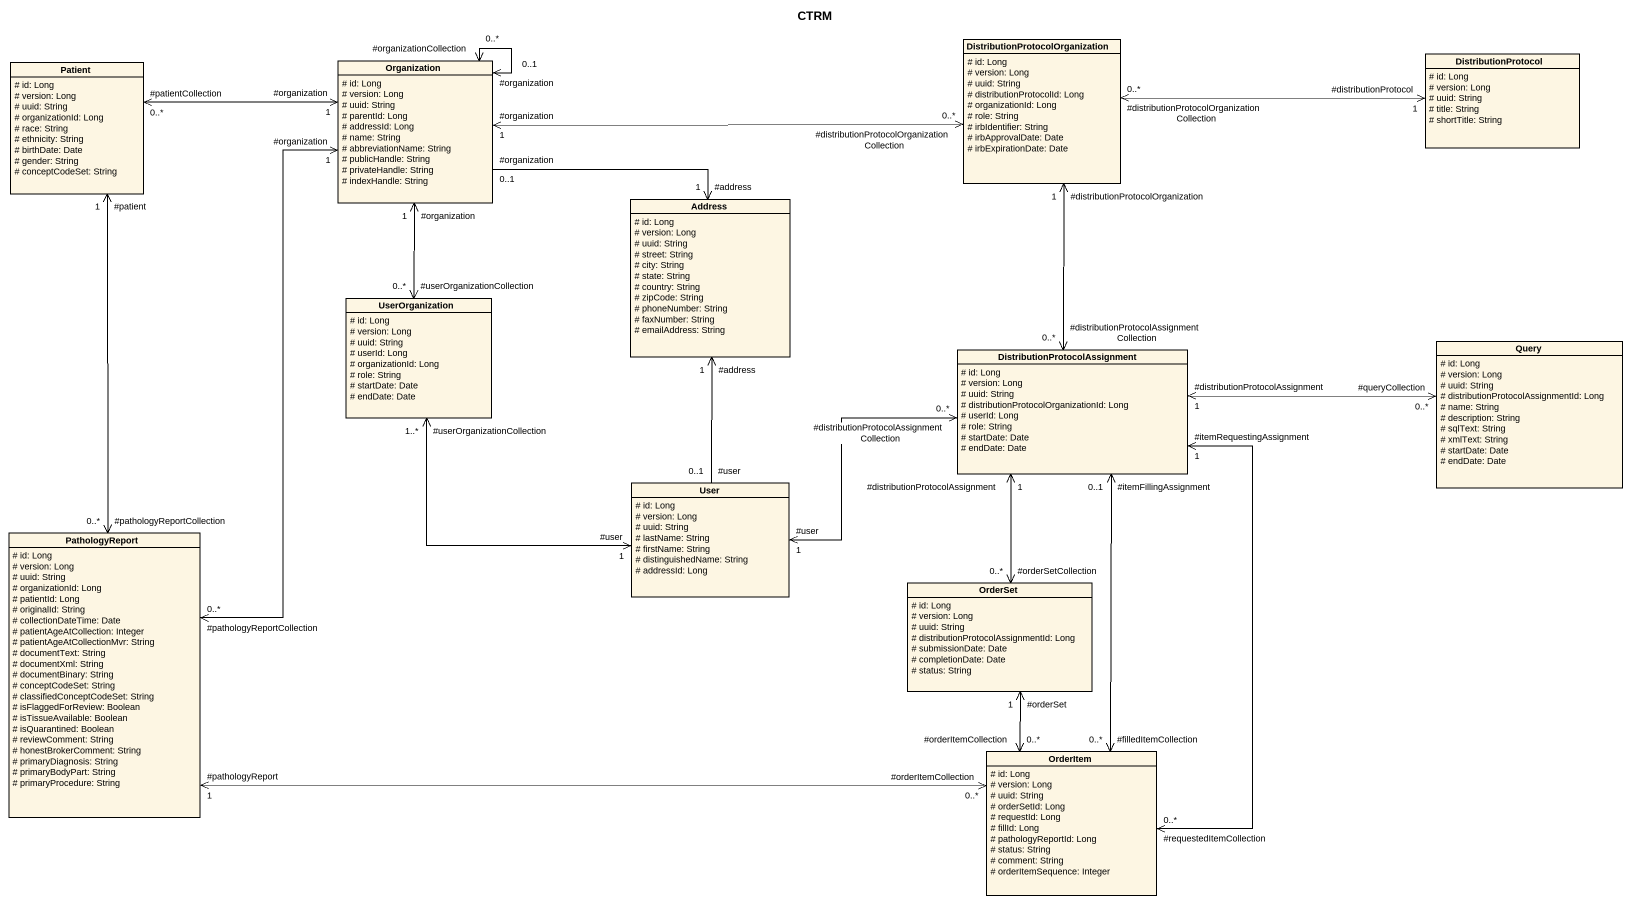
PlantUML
@startuml
title CTRM
hide circle
hide empty members
skinparam classAttributeIconSize 0
class "DistributionProtocolOrganization" as DistributionProtocolOrganiza {
  # id: Long
  # version: Long
  # uuid: String
  # distributionProtocolId: Long
  # organizationId: Long
  # role: String
  # irbIdentifier: String
  # irbApprovalDate: Date
  # irbExpirationDate: Date
}
class DistributionProtocol {
  # id: Long
  # version: Long
  # uuid: String
  # title: String
  # shortTitle: String
}
class Patient {
  # id: Long
  # version: Long
  # uuid: String
  # organizationId: Long
  # race: String
  # ethnicity: String
  # birthDate: Date
  # gender: String
  # conceptCodeSet: String
}
class Organization {
  # id: Long
  # version: Long
  # uuid: String
  # parentId: Long
  # addressId: Long
  # name: String
  # abbreviationName: String
  # publicHandle: String
  # privateHandle: String
  # indexHandle: String
}
class Address {
  # id: Long
  # version: Long
  # uuid: String
  # street: String
  # city: String
  # state: String
  # country: String
  # zipCode: String
  # phoneNumber: String
  # faxNumber: String
  # emailAddress: String
}
class UserOrganization {
  # id: Long
  # version: Long
  # uuid: String
  # userId: Long
  # organizationId: Long
  # role: String
  # startDate: Date
  # endDate: Date
}
class "DistributionProtocolAssignment" as DistributionProtocolAssignme {
  # id: Long
  # version: Long
  # uuid: String
  # distributionProtocolOrganizationId: Long
  # userId: Long
  # role: String
  # startDate: Date
  # endDate: Date
}
class Query {
  # id: Long
  # version: Long
  # uuid: String
  # distributionProtocolAssignmentId: Long
  # name: String
  # description: String
  # sqlText: String
  # xmlText: String
  # startDate: Date
  # endDate: Date
}
class User {
  # id: Long
  # version: Long
  # uuid: String
  # lastName: String
  # firstName: String
  # distinguishedName: String
  # addressId: Long
}
class PathologyReport {
  # id: Long
  # version: Long
  # uuid: String
  # organizationId: Long
  # patientId: Long
  # originalId: String
  # collectionDateTime: Date
  # patientAgeAtCollection: Integer
  # patientAgeAtCollectionMvr: String
  # documentText: String
  # documentXml: String
  # documentBinary: String
  # conceptCodeSet: String
  # classifiedConceptCodeSet: String
  # isFlaggedForReview: Boolean
  # isTissueAvailable: Boolean
  # isQuarantined: Boolean
  # reviewComment: String
  # honestBrokerComment: String
  # primaryDiagnosis: String
  # primaryBodyPart: String
  # primaryProcedure: String
}
class OrderSet {
  # id: Long
  # version: Long
  # uuid: String
  # distributionProtocolAssignmentId: Long
  # submissionDate: Date
  # completionDate: Date
  # status: String
}
class OrderItem {
  # id: Long
  # version: Long
  # uuid: String
  # orderSetId: Long
  # requestId: Long
  # fillId: Long
  # pathologyReportId: Long
  # status: String
  # comment: String
  # orderItemSequence: Integer
}
DistributionProtocolOrganiza "#distributionProtocolOrganizationCollection\n0..*" <-right-> "#distributionProtocol\n1" DistributionProtocol
DistributionProtocolOrganiza "#distributionProtocolOrganization\n1" <--> "#distributionProtocolAssignmentCollection\n0..*" DistributionProtocolAssignme
Patient "#patient\n1" <--> "#pathologyReportCollection\n0..*" PathologyReport
Organization "#organization\n1" <-right-> "#distributionProtocolOrganizationCollection\n0..*" DistributionProtocolOrganiza
Organization "#organization\n1" <-left-> "#patientCollection\n0..*" Patient
Organization "#organization\n0..1" <--> "#organizationCollection\n0..*" Organization
Organization "#organization\n0..1" -right-> "#address\n1" Address
Organization "#organization\n1" <--> "#userOrganizationCollection\n0..*" UserOrganization
Organization "#organization\n1" <--> "#pathologyReportCollection\n0..*" PathologyReport
Address "#address\n1" <-- "#user\n0..1" User
DistributionProtocolAssignme "#distributionProtocolAssignment\n1" <-right-> "#queryCollection\n0..*" Query
DistributionProtocolAssignme "#distributionProtocolAssignment\n1" <--> "#orderSetCollection\n0..*" OrderSet
DistributionProtocolAssignme "#itemRequestingAssignment\n1" <--> "#requestedItemCollection\n0..*" OrderItem
DistributionProtocolAssignme "#itemFillingAssignment\n0..1" <--> "#filledItemCollection\n0..*" OrderItem
User "#user\n1" <-up-> "#userOrganizationCollection\n1..*" UserOrganization
User "#user\n1" <-right-> "#distributionProtocolAssignmentCollection\n0..*" DistributionProtocolAssignme
OrderSet "#orderSet\n1" <--> "#orderItemCollection\n0..*" OrderItem
OrderItem "#orderItemCollection\n0..*" <-left-> "#pathologyReport\n1" PathologyReport
@enduml
